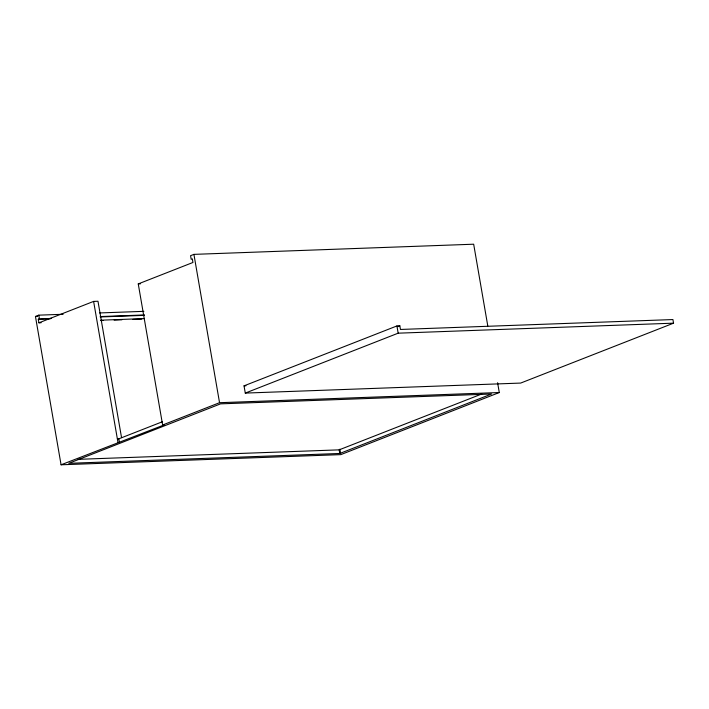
<?xml version="1.0" encoding="UTF-8"?>
<svg xmlns="http://www.w3.org/2000/svg" width="709" height="709" viewBox="0 0 709 709"><rect width="100%" height="100%" fill="white"/><g stroke="black" fill="none" stroke-linecap="round" stroke-linejoin="round"><path stroke-width="1.06" d="M497.594 382.718L499.287 392.529L340.816 454.629L61.071 464.794L35.45 316.471L38.8 315.159L63.128 314.273M487.801 326.007L473.674 244.206L193.92 254.371L190.57 255.683L191.2 259.308L192.316 258.865L192.937 262.481L138.255 283.91L162.627 425.001L164.08 424.948L61.071 464.794M41.14 322.746L38.933 322.825L38.304 319.21L51.589 318.332M38.933 322.825L93.615 301.405L97.984 301.245L121.54 437.621M244.029 385.847L396.925 325.945L399.841 325.839L400.461 329.455L672.921 319.555L673.55 323.171L520.663 383.073L245.279 393.087L244.029 385.847L245.97 385.785M397.784 326.645L399.841 325.839M117.357 438.88L118.82 438.827L162.441 421.731M162.627 425.001L219.542 402.703L499.287 392.529M245.279 393.087L398.174 333.177L673.55 323.171M78.123 459.343L339.168 449.852L481.721 394M339.797 453.476L491.567 394L220.561 403.855L68.791 463.323L339.797 453.476L339.168 449.852M138.255 283.91L140.444 283.83M99.623 312.944L143.865 311.34M35.45 316.471L37.666 316.391M100.253 316.56L144.485 314.956M38.304 319.21L50.472 318.766M100.235 316.958L144.476 315.354M100.829 320.184L143.971 318.616M100.864 320.574L103.08 320.495M114.131 320.096L121.877 319.812M132.938 319.413L141.782 319.094M396.925 325.945L398.174 333.177M339.877 449.169L340.63 453.538M193.92 254.371L219.542 402.703M118.82 438.827L119.44 442.443M93.615 301.405L117.986 442.496M38.8 315.159L39.42 318.775"/></g></svg>
